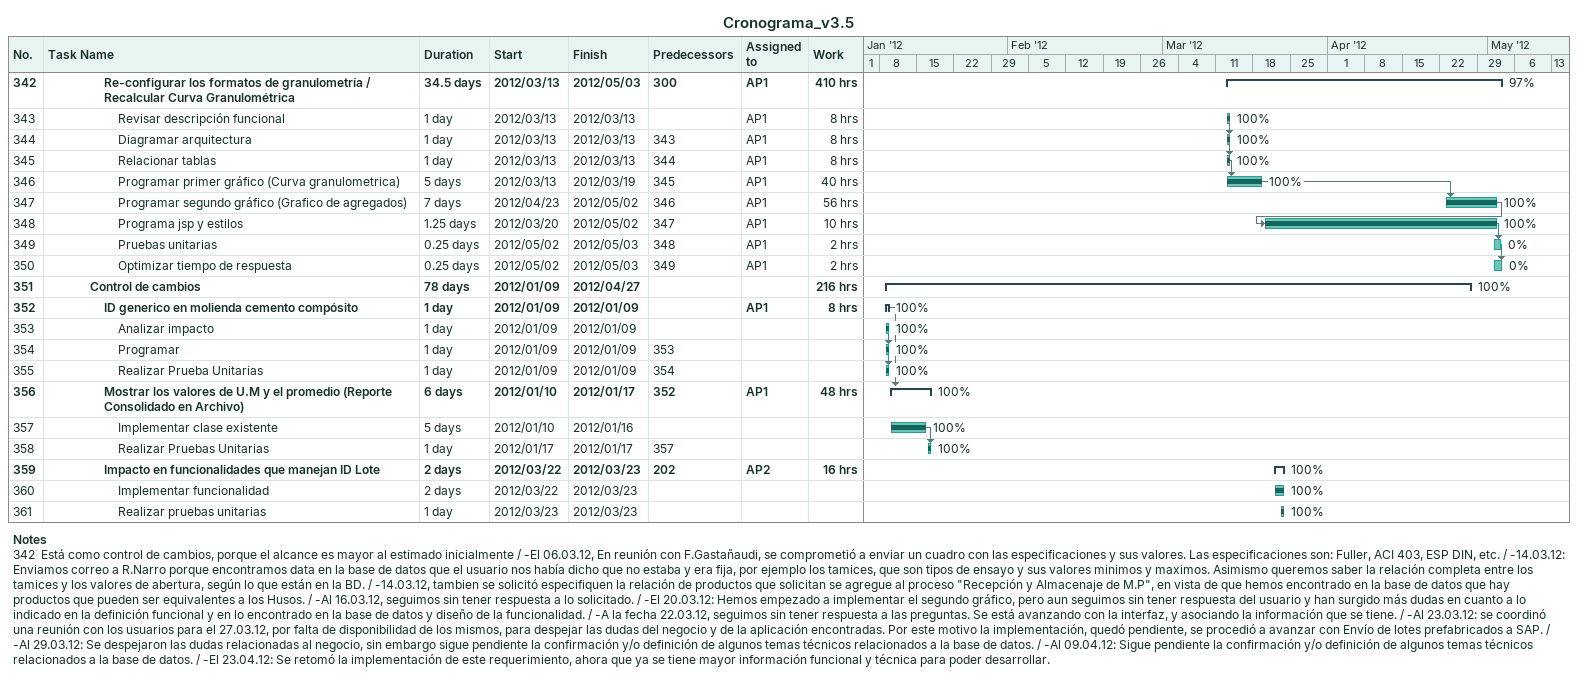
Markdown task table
Cronograma_v3.5

| ID | Level | Task | Duration | Start | Finish | Predecessors | Resources | % complete | Work (h) |
|---|---|---|---|---|---|---|---|---|---|
| 342 | 5 | **Re-configurar los formatos de granulometría / Recalcular Curva Granulométrica** | 34.5d | 2012-03-13 | 2012-05-03 | 300 | AP1 | 97 | 410 |
| 343 | 6 | Revisar descripción funcional | 1d | 2012-03-13 | 2012-03-13 |  | AP1 | 100 | 8 |
| 344 | 6 | Diagramar arquitectura | 1d | 2012-03-13 | 2012-03-13 | 343 | AP1 | 100 | 8 |
| 345 | 6 | Relacionar tablas | 1d | 2012-03-13 | 2012-03-13 | 344 | AP1 | 100 | 8 |
| 346 | 6 | Programar primer gráfico (Curva granulometrica) | 5d | 2012-03-13 | 2012-03-19 | 345 | AP1 | 100 | 40 |
| 347 | 6 | Programar segundo gráfico (Grafico de agregados) | 7d | 2012-04-23 | 2012-05-02 | 346 | AP1 | 100 | 56 |
| 348 | 6 | Programa jsp y estilos | 1.25d | 2012-03-20 | 2012-05-02 | 347 | AP1 | 100 | 10 |
| 349 | 6 | Pruebas unitarias | 0.25d | 2012-05-02 | 2012-05-03 | 348 | AP1 | 0 | 2 |
| 350 | 6 | Optimizar tiempo de respuesta | 0.25d | 2012-05-02 | 2012-05-03 | 349 | AP1 | 0 | 2 |
| 351 | 4 | **Control de cambios** | 78d | 2012-01-09 | 2012-04-27 |  |  | 100 | 216 |
| 352 | 5 | **ID generico en molienda cemento compósito** | 1d | 2012-01-09 | 2012-01-09 |  | AP1 | 100 | 8 |
| 353 | 6 | Analizar impacto | 1d | 2012-01-09 | 2012-01-09 |  |  | 100 |  |
| 354 | 6 | Programar | 1d | 2012-01-09 | 2012-01-09 | 353 |  | 100 |  |
| 355 | 6 | Realizar Prueba Unitarias | 1d | 2012-01-09 | 2012-01-09 | 354 |  | 100 |  |
| 356 | 5 | **Mostrar los valores de U.M y el promedio (Reporte Consolidado en Archivo)** | 6d | 2012-01-10 | 2012-01-17 | 352 | AP1 | 100 | 48 |
| 357 | 6 | Implementar clase existente | 5d | 2012-01-10 | 2012-01-16 |  |  | 100 |  |
| 358 | 6 | Realizar Pruebas Unitarias | 1d | 2012-01-17 | 2012-01-17 | 357 |  | 100 |  |
| 359 | 5 | **Impacto en funcionalidades que manejan ID Lote** | 2d | 2012-03-22 | 2012-03-23 | 202 | AP2 | 100 | 16 |
| 360 | 6 | Implementar funcionalidad | 2d | 2012-03-22 | 2012-03-23 |  |  | 100 |  |
| 361 | 6 | Realizar pruebas unitarias | 1d | 2012-03-23 | 2012-03-23 |  |  | 100 |  |

Notes
- 342: Está como control de cambios, porque el alcance es mayor al estimado inicialmente / -El 06.03.12, En reunión con F.Gastañaudi, se comprometió a enviar un cuadro con las especificaciones y sus valores. Las especificaciones son: Fuller, ACI 403, ESP DIN, etc. / -14.03.12: Enviamos correo a R.Narro porque encontramos data en la base de datos que el usuario nos había dicho que no estaba y era fija, por ejemplo los tamices, que son tipos de ensayo y sus valores minimos y maximos. Asimismo queremos saber la relación completa entre los tamices y los valores de abertura, según lo que están en la BD. / -14.03.12, tambien se solicitó especifiquen la relación de productos que solicitan se agregue al proceso "Recepción y Almacenaje de M.P", en vista de que hemos encontrado en la base de datos que hay productos que pueden ser equivalentes a los Husos. / -Al 16.03.12, seguimos sin tener respuesta a lo solicitado. / -El 20.03.12: Hemos empezado a implementar el segundo gráfico, pero aun seguimos sin tener respuesta del usuario y han surgido más dudas en cuanto a lo indicado en la definición funcional y en lo encontrado en la base de datos y diseño de la funcionalidad. / -A la fecha 22.03.12, seguimos sin tener respuesta a las preguntas. Se está avanzando con la interfaz, y asociando la información que se tiene. / -Al 23.03.12: se coordinó una reunión con los usuarios para el 27.03.12, por falta de disponibilidad de los mismos, para despejar las dudas del negocio y de la aplicación encontradas. Por este motivo la implementación, quedó pendiente, se procedió a avanzar con Envío de lotes prefabricados a SAP. / -Al 29.03.12: Se despejaron las dudas relacionadas al negocio, sin embargo sigue pendiente la confirmación y/o definición de algunos temas técnicos relacionados a la base de datos. / -Al 09.04.12: Sigue pendiente la confirmación y/o definición de algunos temas técnicos relacionados a la base de datos. / -El 23.04.12: Se retomó la implementación de este requerimiento, ahora que ya se tiene mayor información funcional y técnica para poder desarrollar.
